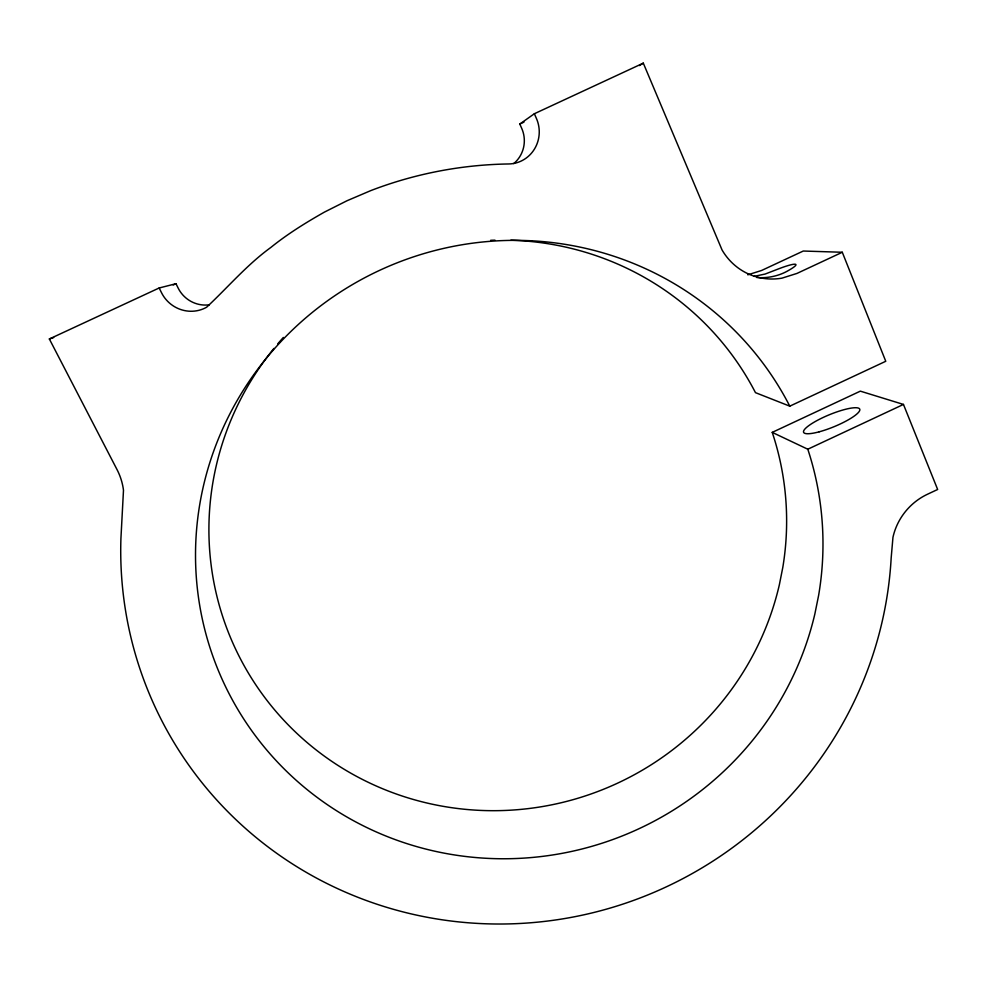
<?xml version="1.0" encoding="UTF-8"?>
<svg xmlns="http://www.w3.org/2000/svg" width="987" height="987" viewBox="0 0 987 987"><rect width="100%" height="100%" fill="white"/><g stroke="black" fill="none" stroke-linecap="round" stroke-linejoin="round"><path stroke-width="1.48" d="M513.721 163.595A29.598 28.66 82.1 0 0 521.704 128.335L519.816 124.041L534.362 113.739L643.302 63.143L722.052 249.97A62.674 59.738 -72.3 0 0 781.963 278.149L796.965 273.424L842.293 252.265L885.758 361.279L789.785 406.163A315.063 307.833 -25.6 0 0 293.805 328.671A315.063 307.833 -25.6 0 0 353.099 820.481A315.063 307.833 -25.6 0 0 814.843 614.037L818.618 595.395A315.063 307.833 -25.6 0 0 807.798 449.221L772.241 432.38A289.882 284.256 -25.4 0 1 782.802 567.402L779.385 584.637A289.882 284.256 -25.4 0 1 371.001 783.616A289.882 284.256 -25.4 0 1 273.942 348.411M639.366 65.561L643.302 63.143M807.798 449.221L903.463 404.436L937.65 489.478L927.447 494.265A59.109 55.136 -49.9 0 0 892.964 537.31L891.162 558.087A387.114 378.391 -25.6 0 1 489.49 923.894A387.114 378.391 -25.6 0 1 120.92 538.569L123.486 490.255A64.352 61.169 22.4 0 0 117.034 469.602L49.35 338.973L159.166 287.982L175.994 283.713L178.116 287.994A29.721 28.746 43.4 0 0 209.281 304.798M772.241 432.38L860.343 391.148L903.463 404.436M173.194 285.009L175.994 283.713M519.816 124.041L523.974 122.104M49.35 338.973L53.693 337.554M747.801 274.818L761.594 270.475L803.282 251.031L842.293 252.265M754.204 276.335L765.135 274.053L777.534 269.266A26.538 3.195 -23.5 0 1 789.032 270.154C779.422 275.953 767.985 278.383 756.819 277.532M789.785 406.163L755.474 392.653A289.882 284.256 -25.4 0 0 510.847 240.211M159.166 287.982L161.486 292.645A32.46 31.35 42.4 0 0 206.591 307.241C227.935 287.303 246.997 264.726 270.82 247.466C287.488 233.981 305.81 222.667 324.427 212.106L347.042 200.731L370.767 190.614C414.713 173.7 461.583 164.669 508.663 163.965A32.324 31.251 83.3 0 0 536.41 118.428L534.362 113.739M277.643 343.969A289.882 284.256 -25.4 0 1 283.355 337.443M490.65 240.31A289.882 284.256 -25.4 0 1 494.98 240.174M819.148 431.825A30.326 6.415 -22.4 0 0 859.8 409.334A30.326 6.415 -22.4 0 0 816.175 421.017A30.326 6.415 -22.4 0 0 819.148 431.825"/></g></svg>
